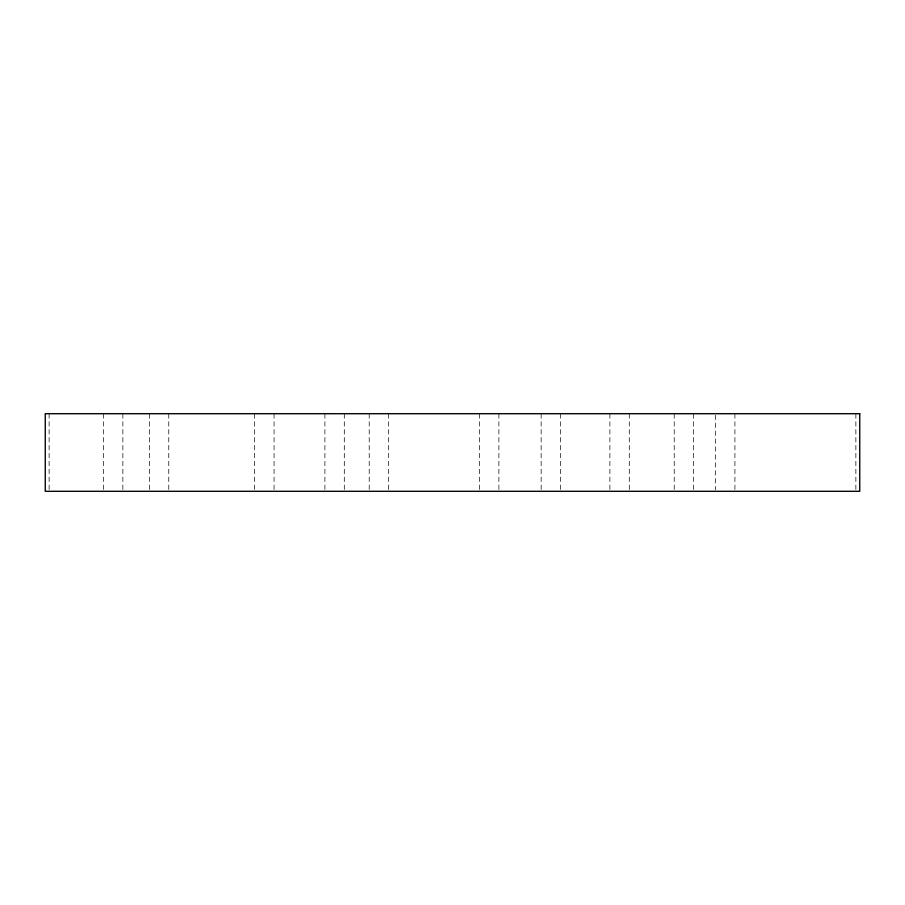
<?xml version="1.0" encoding="UTF-8"?>
<svg xmlns="http://www.w3.org/2000/svg" width="905" height="905" viewBox="0 0 905 905"><rect width="100%" height="100%" fill="white"/><g stroke="black" fill="none" stroke-linecap="round" stroke-linejoin="round"><path stroke-width="0.68" stroke-dasharray="4.53 3.39" d="M855.87 413.709L855.87 489.877M734.905 413.709L734.905 489.877M715.504 415.124L715.504 489.877M693.615 413.709L693.615 489.877M674.225 413.709L674.225 489.877M629.292 413.709L629.292 489.877M609.891 413.709L609.891 489.877M560.546 413.709L560.546 489.877M541.156 413.709L541.156 489.877M498.893 413.709L498.893 489.877M479.492 413.709L479.492 489.877M388.596 413.709L388.596 489.877M369.195 413.709L369.195 489.877M344.296 413.709L344.296 489.877M324.906 413.709L324.906 489.877M274.057 413.709L274.057 489.877M254.656 413.709L254.656 489.877M168.76 413.709L168.76 489.877M149.359 413.709L149.359 489.877M122.854 413.709L122.854 489.877M103.464 413.709L103.464 489.877M49.13 413.709L49.13 489.877"/><path stroke-width="1.36" d="M859.75 413.709L45.25 413.709L45.25 491.291L859.75 491.291L859.75 413.709"/></g></svg>
